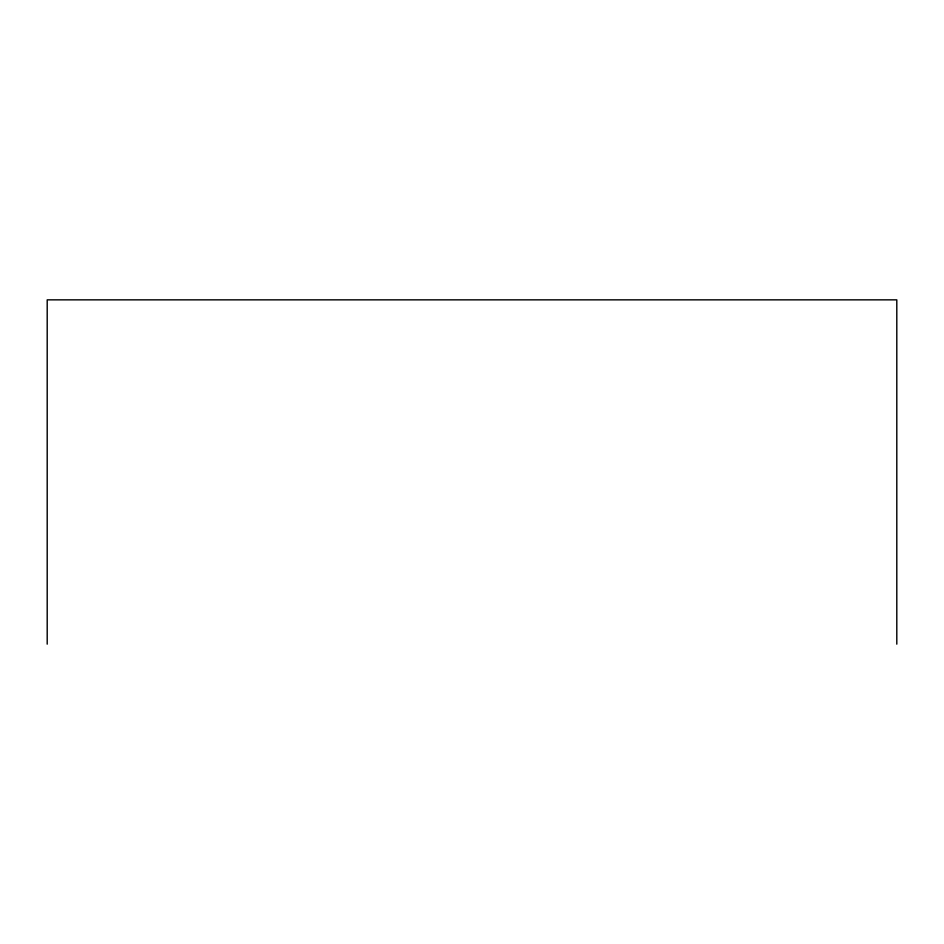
<?xml version="1.0" encoding="UTF-8"?>
<svg xmlns="http://www.w3.org/2000/svg" width="944" height="944" viewBox="0 0 944 944"><rect width="100%" height="100%" fill="white"/><g stroke="black" fill="none" stroke-linecap="round" stroke-linejoin="round"><path stroke-width="1.42" d="M896.8 644.15L896.8 299.85L47.2 299.85L47.2 644.15"/></g></svg>
